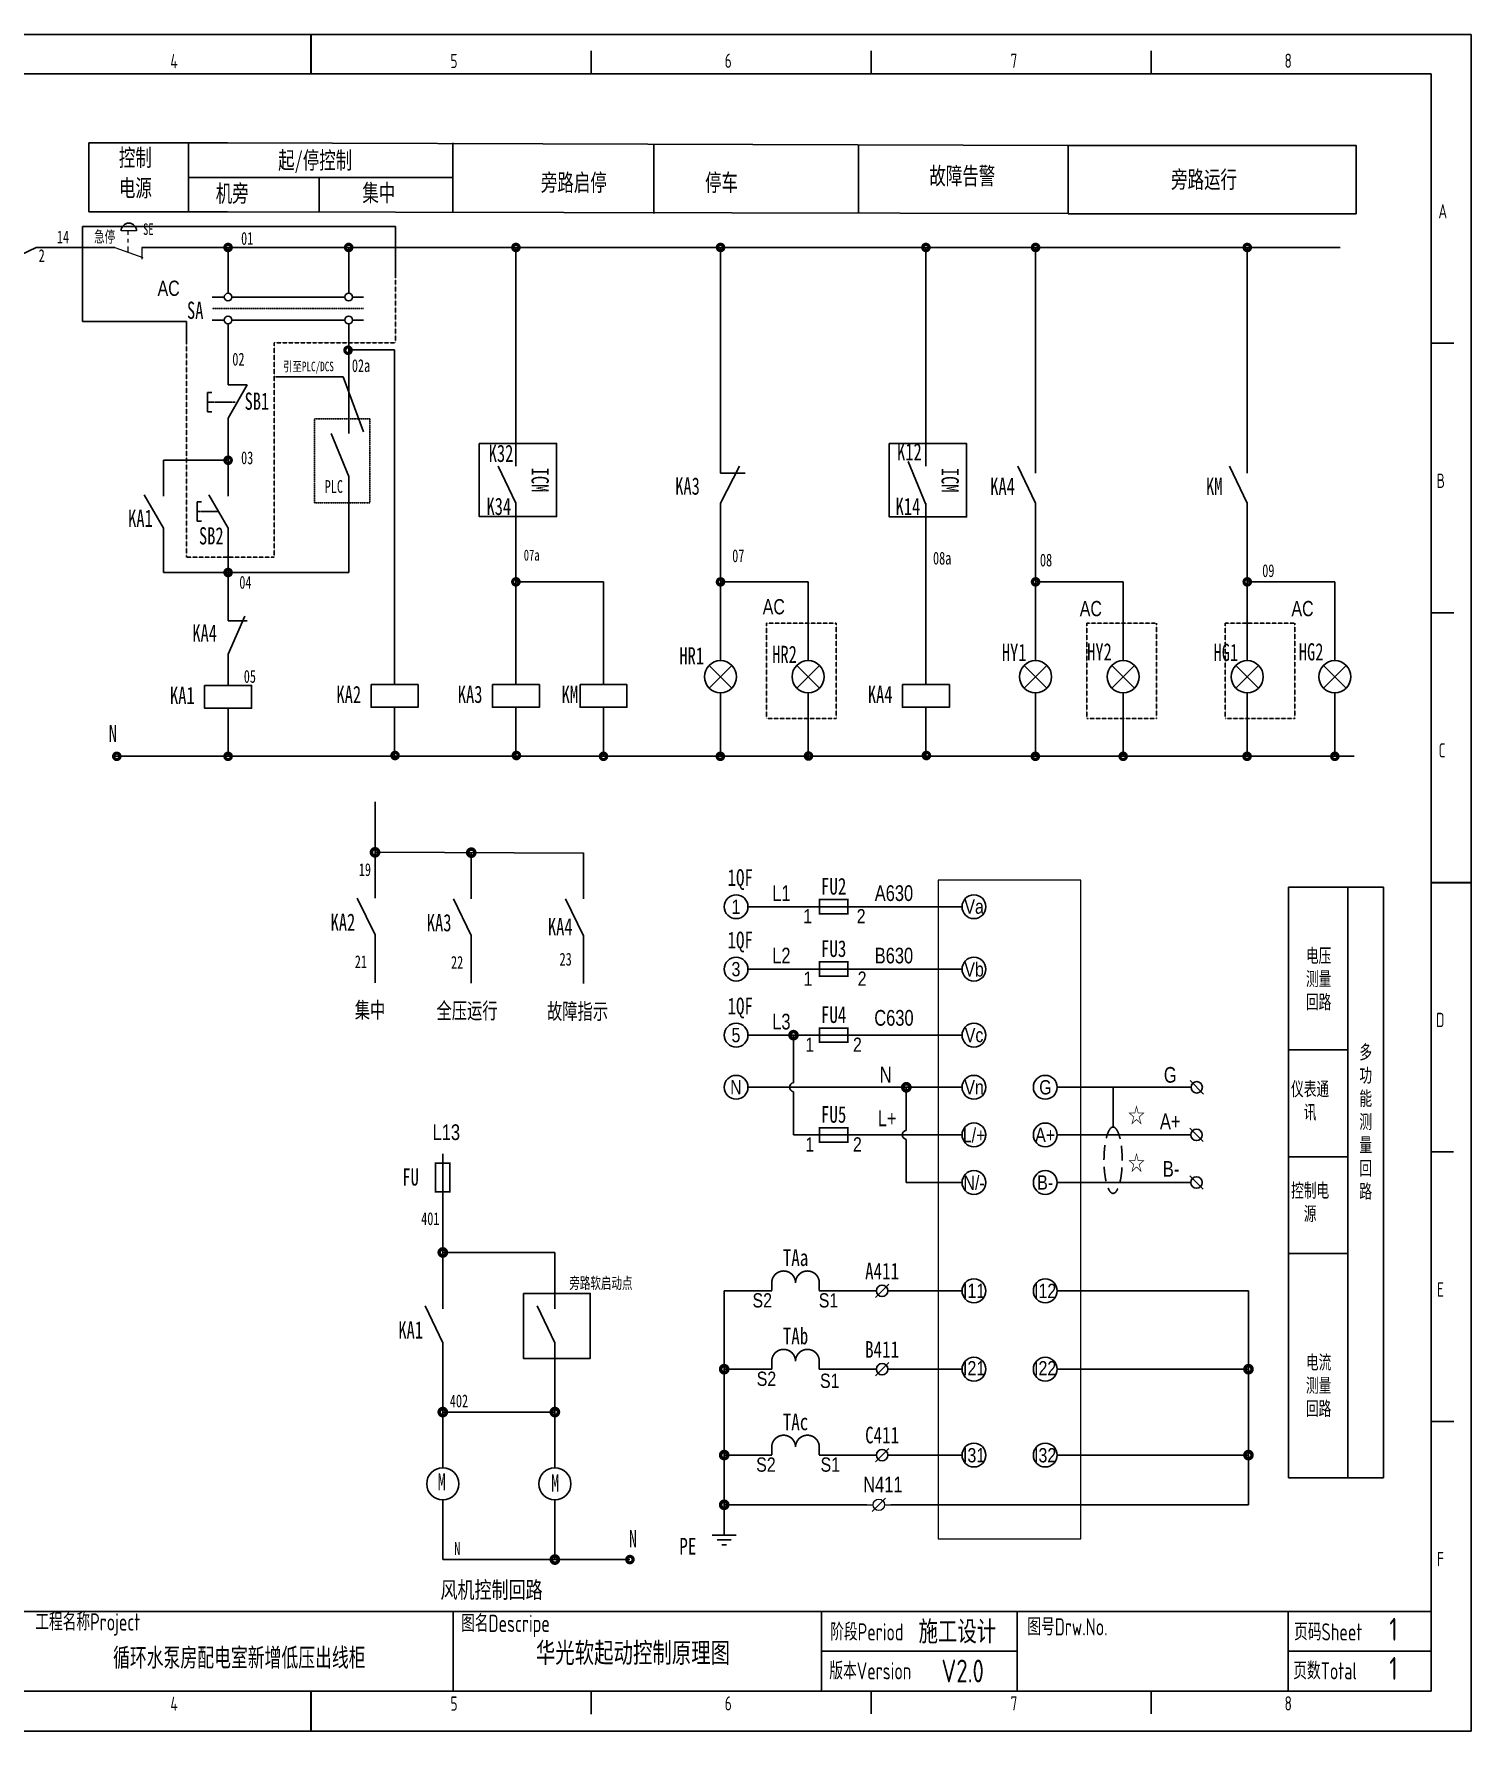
# Model space of a CAD drawing. Header units: millimetres. Extents: x 401220 to 2750366, y -101310 to 943175.
# Drawn here: x 1135406 to 1172682, y 230937 to 274941 of the extents above; entities that cross this region are included whole.
import ezdxf
from ezdxf.enums import TextEntityAlignment as Align

# ---------------------------------------------------------------- set-up
doc = ezdxf.new("R2010")
doc.units = ezdxf.units.MM
doc.linetypes.add('DASHED', pattern=[0.75, 0.5, -0.25])
doc.linetypes.add('HIDDEN', pattern=[0.375, 0.25, -0.125])
for name, color, linetype in [('CONNECT', 3, 'Continuous'), ('D1', 4, 'Continuous'), ('DIM', 1, 'Continuous'), ('图框_外框线', 7, 'Continuous'), ('图框_标题栏属性', 4, 'Continuous'), ('图框_标题栏文字', 6, 'Continuous'), ('图框_视口', 7, 'Continuous'), ('照明平面导线层', 3, 'Continuous')]:
    doc.layers.add(name, color=color, linetype=linetype)
doc.layers.add('SW', color=8, linetype='Continuous', lineweight=20)
doc.layers.add('TEXT', color=4, linetype='Continuous', lineweight=0)
doc.styles.add('IDQSTYLE', font='NSimSun.ttf', dxfattribs={"width": 0.7})
doc.styles.add('LEAD', font='simsun.ttf', dxfattribs={"width": 0.8})
doc.styles.add('NERIN_ISOCP', font='simsun.ttf', dxfattribs={"width": 0.75})
doc.styles.add('ROMANS', font='仿宋_GB2312.ttf', dxfattribs={"width": 0.67})
doc.styles.get("Standard").update_dxf_attribs({"font": 'arial.ttf', "bigfont": 'hzdx.shx'})
doc.styles.add('工程字', font='gbenor.shx', dxfattribs={"width": 0.8, "bigfont": 'hztxt.shx'})
doc.styles.add('标准', font='NSimSun.ttf', dxfattribs={"width": 0.667})

# ---------------------------------------------------------------- blocks, each defined once
blk = doc.blocks.new('SYMB2_M_PWF20')
at = {"color": 7}
blk.add_line((0, 0), (10, 0), dxfattribs=at)
at = {"color": 7, "const_width": 0.35}
blk.add_lwpolyline([(8, -1.5), (8, 1.5), (2, 1.5), (2, -1.5)], close=True, dxfattribs=at)
blk = doc.blocks.new('SYMB2_M_PWF26')
at = {"color": 7, "const_width": 0.35}
for points in [[(0, 0), (0, 1.67, -1), (5, 1.67, -2.414214)], [(5, 1.67, -1), (10, 1.67), (10, 0)]]:
    blk.add_lwpolyline(points, format="xyb", dxfattribs=at)
blk = doc.blocks.new('SYMB2_S_PWF4')
at = {"color": 7}
for p, q in [((-5, -0.5), (-5, 0.5)), ((-4, -1.5), (-4, 1.5)), ((-3, -2.5), (-3, 2.5)), ((0, 0), (-3, 0))]:
    blk.add_line(p, q, dxfattribs=at)
at = {"color": 7, "const_width": 0.3}
for points in [[(-5, 0.5), (-5, -0.5)], [(-4, 1.5), (-4, -1.5)], [(-3, 2.5), (-3, -2.5)]]:
    blk.add_lwpolyline(points, dxfattribs=at)
blk = doc.blocks.new('SYMB2_S_PWF23a')
for p, q in [((0, -1.3), (0, 0)), ((1.41, -1.09), (-1.41, -3.91))]:
    blk.add_line(p, q)
blk.add_circle((0, -2.5), 1.2)
blk = doc.blocks.new('SYMB2_M_PWF87')
at = {"color": 7}
for p, q in [((0, 0), (1.3, 0)), ((3.7, 0), (5, 0))]:
    blk.add_line(p, q, dxfattribs=at)
for p, q in [((2.5, 0), (1.1, -1.4)), ((3.9, 1.4), (2.5, 0))]:
    blk.add_line(p, q)
blk.add_circle((2.5, 0), 1.2)
blk = doc.blocks.new('SYMB2_S_PWF13a')
blk.add_line((-1.25, 0), (0, 0))
blk.add_circle((-3.75, 0), 2.5)

msp = doc.modelspace()

# ---------------------------------------------------------------- linework, layer by layer
at = {"color": 0}
for p, q in [((1140429.4, 272114.2), (1136833, 272114.2)), ((1136833, 272114.2), (1136833, 270331.4)), ((1136833, 270331.4), (1140429.4, 270331.4)), ((1140442.2, 268218.8), (1140442.2, 269406.8)), ((1143569.8, 269404.6), (1143569.8, 268218.8)), ((1140342.6, 268119.2), (1140027, 268119.2)), ((1140541.8, 268119.2), (1143470.3, 268119.2)), ((1143669.4, 268119.2), (1143956.1, 268119.2)), ((1140342.6, 267524.1), (1140027, 267524.1)), ((1140442.2, 265843.2), (1140442.2, 267424.5)), ((1140541.8, 267524.1), (1143470.3, 267524.1)), ((1143569.8, 267424.5), (1143569.8, 264579.7)), ((1143669.4, 267524.1), (1143956.1, 267524.1)), ((1140940.5, 265843.2), (1140442.2, 264980.1)), ((1140023, 265644), (1139906.8, 265644)), ((1139906.8, 265644), (1139906.8, 265146.1)), ((1139906.8, 265146.1), (1140023, 265146.1)), ((1138764, 263371.7), (1138764, 262956.8)), ((1140442.2, 263371.7), (1140442.2, 262956.8)), ((1143569.8, 263466.4), (1143569.8, 260977.1)), ((1138764, 262126.9), (1138266, 262989.3)), ((1139752.2, 262807.1), (1139636.1, 262807.1)), ((1139636.1, 262807.1), (1139636.1, 262309.1)), ((1140442.2, 262126.9), (1139944.2, 262989.3)), ((1139636.1, 262309.1), (1139752.2, 262309.1)), ((1138764, 261711.9), (1138764, 262126.9)), ((1140442.2, 261711.9), (1140442.2, 262126.9)), ((1140442.2, 259726.9), (1140442.2, 260977.1)), ((1143569.8, 260977.1), (1141816.5, 260977.1)), ((1140872.4, 259844.9), (1140442.2, 258863.8)), ((1169652.8, 256210.9), (1137513.7, 256210.9)), ((1146276.4, 231967.5), (1146276.4, 234042.3)), ((1146604, 234038.7), (1171644.7, 234038.7)), ((1155833.7, 231974.6), (1155833.7, 234038.7)), ((1160906.3, 231974.6), (1160906.3, 234049.4)), ((1167938.6, 234038.7), (1167938.6, 231974.6)), ((1160906.3, 233012), (1155833.7, 233012)), ((1171644.7, 233012), (1167938.6, 233012)), ((1171644.7, 231974.6), (1113548.7, 231974.6))]:
    msp.add_line(p, q, dxfattribs=at)
at = {"color": 0, "linetype": 'ByBlock', "ltscale": 3}
for p, q in [((1139418.5, 272114.2), (1139418.5, 270331.4)), ((1140429.4, 272114.2), (1162235.6, 272051.2)), ((1139418.5, 271222.8), (1146272.8, 271222.8)), ((1142807.9, 271230.2), (1142807.9, 270331.4)), ((1162235.6, 270287.6), (1140429.4, 270331.4)), ((1140442.2, 264980.1), (1140442.2, 263887.4)), ((1140442.2, 258049.4), (1140442.2, 258863.8)), ((1144760, 258072.8), (1144760, 258887.2)), ((1171644.7, 254934.9), (1171644.7, 252860.1)), ((1144253.8, 251578.2), (1144253.8, 250341.5)), ((1146749.6, 251561.5), (1146749.6, 250324.8)), ((1149656.5, 251560), (1149656.5, 250323.3)), ((1146011, 244584), (1146011, 243347.3)), ((1148918.7, 243345.8), (1148918, 241881.7))]:
    msp.add_line(p, q, dxfattribs=at)
at = {"color": 0, "ltscale": 0.7}
for p, q in [((1146272.8, 272114.2), (1146272.8, 270331.4)), ((1151489, 272070.4), (1151489, 270287.6)), ((1156791.2, 272070.4), (1156791.2, 270287.6)), ((1134619.1, 268999.2), (1135463, 269404.6)), ((1138204, 269404.6), (1155249, 269404.6)), ((1155249, 269404.6), (1161386.2, 269404.6)), ((1147907.4, 268107.2), (1147907.4, 264927.7)), ((1158542.1, 268107.2), (1158542.1, 264927.7)), ((1147907.4, 264927.7), (1147907.4, 263734)), ((1158542.1, 264927.7), (1158542.1, 263734)), ((1143574.3, 263466.4), (1143119.5, 264579.7)), ((1147447.5, 263734), (1147907.4, 262776.6)), ((1153708.2, 263734), (1153214.8, 262776.6)), ((1158540.6, 262740.4), (1158085.8, 263853.8)), ((1160926.3, 263734), (1161386.2, 262776.6)), ((1166416.9, 263734), (1166876.8, 262776.6)), ((1147907.4, 262776.6), (1147907.4, 261857)), ((1158542.1, 262776.6), (1158542.1, 261857)), ((1147907.4, 261857), (1147907.4, 258072.8)), ((1158542.1, 261857), (1158542.1, 258072.8)), ((1144253.8, 255032), (1144253.8, 252535.6)), ((1146749.6, 253712.6), (1146749.6, 252518.9)), ((1149656.5, 253711.1), (1149656.5, 252517.4)), ((1143793.9, 252535.6), (1144253.8, 251578.2)), ((1146289.6, 252518.9), (1146749.6, 251561.5)), ((1149196.6, 252517.4), (1149656.5, 251560)), ((1146010, 245434.3), (1146010, 243347.3)), ((1145551.1, 241963.7), (1146011, 241006.3)), ((1148458.1, 241963.7), (1148918, 241006.3))]:
    msp.add_line(p, q, dxfattribs=at)
at = {"color": 1}
for p, q in [((1144782.6, 269949.7), (1136669.9, 269949.7)), ((1136669.9, 269949.7), (1136669.9, 267484.2)), ((1144782.6, 268637.7), (1144782.6, 269949.7)), ((1136669.9, 267484.2), (1139359.1, 267484.2)), ((1139359.1, 267484.2), (1139359.1, 266997.4))]:
    msp.add_line(p, q, dxfattribs=at)
for p, q in [((1135463, 269404.6), (1137502.2, 269404.6)), ((1153214.8, 263554.7), (1153214.8, 269404.6)), ((1161386.2, 263554.7), (1161386.2, 269404.6)), ((1161386.2, 269404.6), (1169287.1, 269404.6)), ((1166876.8, 263554.7), (1166876.8, 269404.6)), ((1153214.8, 263554.7), (1153853, 263554.7)), ((1153214.8, 262776.6), (1153214.8, 258691.9)), ((1161386.2, 262776.6), (1161386.2, 258691.9)), ((1166876.8, 262776.6), (1166876.8, 258691.9)), ((1147907.4, 260734.3), (1150179, 260734.3)), ((1150179, 260734.3), (1150179, 258072.8)), ((1153214.8, 260734.3), (1155486.4, 260734.3)), ((1155486.4, 260734.3), (1155486.4, 258691.9)), ((1161386.2, 260734.3), (1163657.8, 260734.3)), ((1163657.8, 260734.3), (1163657.8, 258691.9)), ((1166876.8, 260734.3), (1169148.5, 260734.3)), ((1169148.5, 260734.3), (1169148.5, 258691.9)), ((1152920.3, 258569.9), (1153509.4, 257980.8)), ((1152920.3, 257980.8), (1153509.4, 258569.9)), ((1155191.9, 258569.9), (1155781, 257980.8)), ((1155191.9, 257980.8), (1155781, 258569.9)), ((1161091.6, 258569.9), (1161680.7, 257980.8)), ((1161091.6, 257980.8), (1161680.7, 258569.9)), ((1163363.3, 258569.9), (1163952.3, 257980.8)), ((1163363.3, 257980.8), (1163952.3, 258569.9)), ((1166582.3, 258569.9), (1167171.4, 257980.8)), ((1166582.3, 257980.8), (1167171.4, 258569.9)), ((1168853.9, 258569.9), (1169443, 257980.8)), ((1168853.9, 257980.8), (1169443, 258569.9)), ((1150179, 257482.5), (1150179.1, 256211)), ((1153214.8, 257858.8), (1153210, 256184.8)), ((1155486.4, 257858.8), (1155486.4, 256178.2)), ((1161386.2, 257858.8), (1161381.3, 256184.8)), ((1163657.8, 257858.8), (1163657.8, 256210.9)), ((1166876.8, 257858.8), (1166872, 256184.8)), ((1169148.5, 257858.8), (1169148.5, 256210.9)), ((1155108, 247744.7), (1155108, 248980.9)), ((1155108, 247513.9), (1155108, 246395.2)), ((1158033.2, 247629.3), (1158033.2, 246510.6)), ((1162100.9, 247629.3), (1163397.3, 247628.8)), ((1155108, 246395.2), (1157343, 246395.2)), ((1157323.3, 246395.2), (1157343, 246395.2)), ((1158033.2, 246279.8), (1158033.2, 245161.1)), ((1146010, 245906.1), (1146010, 245906.1)), ((1146011, 243347.3), (1148918, 243345.8)), ((1146011, 243347.3), (1146011, 241881.7)), ((1146011, 241006.3), (1146011, 239207.9)), ((1148918, 239207.9), (1148918, 241006.3)), ((1162100.9, 240319.3), (1163036.8, 240319.3)), ((1163036.8, 240319.3), (1166907.8, 240319.3)), ((1146011, 239207.9), (1148918, 239207.9)), ((1146011, 239207.9), (1146011, 237763.4)), ((1148918, 239207.9), (1148918, 237763.4)), ((1146011, 236930.3), (1146011, 235383.4)), ((1148918, 235383.4), (1148918, 236930.3)), ((1146011, 235383.4), (1148918, 235383.4)), ((1148918, 235383.4), (1150864.7, 235383.4))]:
    msp.add_line(p, q)
at = {"color": 1, "linetype": 'HIDDEN'}
for p, q in [((1144782.6, 266932.1), (1144782.6, 268637.7)), ((1139359.1, 266997.4), (1139359.1, 261371.3)), ((1141634.6, 261371.3), (1141634.6, 266932.1)), ((1141634.6, 266932.1), (1144782.6, 266932.1)), ((1139359.1, 261371.3), (1139542.5, 261371.3)), ((1139542.5, 261371.3), (1141634.6, 261371.3))]:
    msp.add_line(p, q, dxfattribs=at)
at = {"color": 0, "linetype": 'DASHED', "ltscale": 3}
msp.add_line((1140027, 267821.7), (1143956.1, 267821.7), dxfattribs=at)
at = {"color": 0, "ltscale": 3}
for p in [(1143569.8, 266752.7), (1144760, 258887.2)]:
    msp.add_line(p, (1144760, 266752.7), dxfattribs=at)
at = {"color": 0, "linetype": 'Continuous'}
for p, q in [((1140442.2, 265843.2), (1140940.5, 265843.2)), ((1140442.2, 259726.9), (1140940.5, 259726.9))]:
    msp.add_line(p, q, dxfattribs=at)
at = {"color": 4, "linetype": 'ByBlock', "ltscale": 3}
for p, q in [((1143426.8, 266054.8), (1141668.3, 266054.8)), ((1143952.2, 264622.4), (1143426.8, 266054.8))]:
    msp.add_line(p, q, dxfattribs=at)
at = {"color": 0, "linetype": 'HIDDEN', "ltscale": 3}
for p, q in [((1140634.3, 265395.8), (1139906.8, 265396.8)), ((1140193.2, 262558.1), (1139636.1, 262558.1))]:
    msp.add_line(p, q, dxfattribs=at)
at = {"ltscale": 3}
msp.add_line((1144253.8, 253721.8), (1149656.5, 253703.6), dxfattribs=at)
at = {"color": 0, "linetype": 'ByBlock'}
for p, q in [((1171644.7, 251822.7), (1171644.7, 252860.1)), ((1171644.7, 250785.3), (1171644.7, 251822.7)), ((1171644.7, 250488.9), (1171644.7, 251526.3)), ((1171644.7, 249451.5), (1171644.7, 250785.3)), ((1171644.7, 249451.5), (1171644.7, 250488.9)), ((1171644.7, 248414.1), (1171644.7, 249451.5)), ((1171644.7, 247376.7), (1171644.7, 248414.1)), ((1171644.7, 246339.3), (1171644.7, 247376.7)), ((1171644.7, 245301.9), (1171644.7, 246339.3)), ((1171644.7, 244264.5), (1171644.7, 245301.9)), ((1171644.7, 243227.1), (1171644.7, 244264.5)), ((1171644.7, 242189.7), (1171644.7, 243227.1)), ((1171644.7, 241152.3), (1171644.7, 242189.7)), ((1171644.7, 240114.9), (1171644.7, 241152.3)), ((1171644.7, 239077.5), (1171644.7, 240114.9)), ((1171644.7, 238040.1), (1171644.7, 239077.5)), ((1171644.7, 238040.1), (1171644.7, 234038.7))]:
    msp.add_line(p, q, dxfattribs=at)
at = {"color": 7, "linetype": 'HIDDEN', "ltscale": 5}
msp.add_line((1163397.3, 246599.5), (1163397.3, 247628.8), dxfattribs=at)
msp.add_lwpolyline([(1162235.6, 272051.2), (1169701.5, 272051.2), (1169701.5, 270277.2), (1162235.6, 270277.2)], close=True)
at = {"color": 0, "const_width": 166}
for points in [[(1140400.7, 269404.6, 1), (1140483.7, 269404.6, 1)], [(1143528.3, 269404.6, 1), (1143611.3, 269404.6, 1)], [(1153173.3, 269404.6, 1), (1153256.3, 269404.6, 1)], [(1140400.7, 263887.4, 1), (1140483.7, 263887.4, 1)], [(1140400.7, 260977.1, 1), (1140483.7, 260977.1, 1)], [(1147865.9, 260734.3, 1), (1147948.9, 260734.3, 1)], [(1153173.3, 260734.3, 1), (1153256.3, 260734.3, 1)], [(1161344.7, 260734.3, 1), (1161427.7, 260734.3, 1)], [(1166835.3, 260734.3, 1), (1166918.3, 260734.3, 1)], [(1137513.7, 256210.9, 1), (1137596.7, 256210.9, 1)], [(1140400.7, 256210.9, 1), (1140483.7, 256210.9, 1)], [(1144731.1, 256232, 1), (1144814.1, 256232, 1)], [(1147878.5, 256232, 1), (1147961.5, 256232, 1)], [(1150137.6, 256211, 1), (1150220.6, 256211, 1)], [(1153168.5, 256210.9, 1), (1153251.5, 256210.9, 1)], [(1155454.6, 256218.5, 1), (1155537.6, 256218.5, 1)], [(1158513.3, 256232, 1), (1158596.2, 256232, 1)], [(1161339.9, 256210.9, 1), (1161422.9, 256210.9, 1)], [(1163616.4, 256211, 1), (1163699.4, 256211, 1)], [(1166830.6, 256210.9, 1), (1166913.6, 256210.9, 1)], [(1169107, 256210.9, 1), (1169190, 256210.9, 1)], [(1150823.2, 235383.4, 1), (1150906.2, 235383.4, 1)]]:
    msp.add_lwpolyline(points, format="xyb", close=True, dxfattribs=at)
at = {"color": 0, "linetype": 'ByBlock', "const_width": 166}
for points in [[(1147865.9, 269404.6, 1), (1147948.9, 269404.6, 1)], [(1158500.6, 269404.6, 1), (1158583.6, 269404.6, 1)], [(1161344.7, 269404.6, 1), (1161427.7, 269404.6, 1)], [(1166835.3, 269404.6, 1), (1166918.3, 269404.6, 1)], [(1143512.5, 266740, 1), (1143595.5, 266740, 1)]]:
    msp.add_lwpolyline(points, format="xyb", close=True, dxfattribs=at)
at = {"color": 1, "linetype": 'DASHED', "ltscale": 3}
msp.add_lwpolyline([(1142686.9, 264965.2), (1144122.3, 264965.2), (1144122.3, 262786.7), (1142686.9, 262786.7)], close=True, dxfattribs=at)
at = {"color": 0, "linetype": 'ByBlock', "ltscale": 3}
for points in [[(1146956.7, 264325.1), (1148962.5, 264325.1), (1148962.5, 262425.5), (1146956.7, 262425.5)], [(1157591.5, 264319.3), (1159597.2, 264319.3), (1159597.2, 262419.7), (1157591.5, 262419.7)]]:
    msp.add_lwpolyline(points, close=True, dxfattribs=at)
at = {"color": 1, "linetype": 'HIDDEN'}
for points in [[(1154408.7, 259660.8), (1156217.5, 259660.8), (1156217.5, 257194.5), (1154408.7, 257194.5)], [(1162717.5, 259660.8), (1164526.3, 259660.8), (1164526.3, 257194.5), (1162717.5, 257194.5)], [(1166302.2, 259660.8), (1168110.9, 259660.8), (1168110.9, 257194.5), (1166302.2, 257194.5)]]:
    msp.add_lwpolyline(points, close=True, dxfattribs=at)
at = {"color": 0, "ltscale": 0.7}
for points in [[(1139834.1, 258049.4), (1141050.3, 258049.4), (1141050.3, 257459.1), (1139834.1, 257459.1)], [(1144151.8, 258072.8), (1145368.1, 258072.8), (1145368.1, 257482.5), (1144151.8, 257482.5)], [(1147299.2, 258072.8), (1148515.5, 258072.8), (1148515.5, 257482.5), (1147299.2, 257482.5)], [(1149570.9, 258072.8), (1150787.1, 258072.8), (1150787.1, 257482.5), (1149570.9, 257482.5)], [(1157934, 258072.8), (1159150.2, 258072.8), (1159150.2, 257482.5), (1157934, 257482.5)]]:
    msp.add_lwpolyline(points, close=True, dxfattribs=at)
at = {"color": 7, "const_width": 185.1}
for points in [[(1144207.5, 253721.8, 1), (1144300.1, 253721.8, 1)], [(1146703.3, 253712.6, 1), (1146795.8, 253712.6, 1)], [(1155061.7, 248980.9, 1), (1155154.3, 248980.9, 1)], [(1157987, 247629.3, 1), (1158079.5, 247629.3, 1)], [(1145964.7, 243347.3, 1), (1146057.3, 243347.3, 1)], [(1153263.6, 240319.3, 1), (1153356.1, 240319.3, 1)], [(1166861.6, 240319.3, 1), (1166954.1, 240319.3, 1)], [(1145964.7, 239207.9, 1), (1146057.3, 239207.9, 1)], [(1148871.7, 239207.9, 1), (1148964.2, 239207.9, 1)], [(1153263.6, 238093.1, 1), (1153356.1, 238093.1, 1)], [(1166861.6, 238093.1, 1), (1166954.1, 238093.1, 1)], [(1153263.6, 236804.5, 1), (1153356.1, 236804.5, 1)], [(1148871.7, 235383.4, 1), (1148964.2, 235383.4, 1)]]:
    msp.add_lwpolyline(points, format="xyb", close=True, dxfattribs=at)
at = {"color": 7}
msp.add_lwpolyline([(1148102.7, 242284.5), (1149834.6, 242284.5), (1149834.6, 240597.3), (1148102.7, 240597.3)], close=True, dxfattribs=at)
at = {"color": 0}
for centre in [(1140442.2, 268119.2), (1143569.8, 268119.2), (1140442.2, 267524.1), (1143569.8, 267524.1)]:
    msp.add_circle(centre, 99.6, dxfattribs=at)
for centre in [(1153214.8, 258275.3), (1155486.4, 258275.3), (1161386.2, 258275.3), (1163657.8, 258275.3), (1166876.8, 258275.3), (1169148.5, 258275.3), (1146011, 237346.8), (1148918, 237346.8)]:
    msp.add_circle(centre, 416.6)
at = {"color": 0, "ltscale": 0.7}
for centre in [(1137555.8, 256210.9), (1150865.3, 235383.4)]:
    msp.add_circle(centre, 90.1, dxfattribs=at)
for centre in [(1155122.1, 247629.3), (1158047.3, 246395.2)]:
    msp.add_arc(centre, 116.3, 96.94065, 263.05935)
at = {"color": 7, "linetype": 'HIDDEN', "ltscale": 1500}
msp.add_ellipse((1163397.3, 245738.9), major_axis=(0, 860.5), ratio=0.2749131, dxfattribs=at)
at = {"layer": 'CONNECT', "color": 0, "linetype": 'ByBlock'}
for p, q in [((1147907.4, 268107.2), (1147907.4, 269404.6)), ((1158542.1, 268107.2), (1158542.1, 269404.6))]:
    msp.add_line(p, q, dxfattribs=at)
at = {"layer": 'CONNECT', "color": 0}
for p, q in [((1138764, 263371.7), (1138764, 263887.4)), ((1138764, 263887.4), (1140442.2, 263887.4)), ((1140442.2, 263371.7), (1140442.2, 263887.4)), ((1140442.2, 263887.4), (1140442.2, 263887.4)), ((1138764, 261711.9), (1138764, 260977.1)), ((1140442.2, 261711.9), (1140442.2, 260977.1)), ((1138764, 260977.1), (1140442.2, 260977.1)), ((1141816.5, 260977.1), (1140442.2, 260977.1)), ((1140442.2, 257459.1), (1140442.2, 256210.9)), ((1144760, 257482.5), (1144760, 256234.3)), ((1147907.4, 257482.5), (1147907.4, 256234.3)), ((1158542.1, 257482.5), (1158542.1, 256234.3))]:
    msp.add_line(p, q, dxfattribs=at)
at = {"layer": 'CONNECT', "color": 7}
for p, q in [((1167944.7, 252818.6), (1169486.7, 252818.6)), ((1170412.4, 252818.6), (1167944.7, 252818.6)), ((1167944.7, 252818.6), (1167944.7, 239516.7)), ((1169486.7, 252818.6), (1169486.7, 239516.7)), ((1170412.4, 239516.7), (1170412.4, 252818.6)), ((1154081.4, 252311.5), (1155531.4, 252311.5)), ((1159325.5, 252311.5), (1156765.2, 252311.5)), ((1167944.7, 252379.7), (1167944.7, 239077.8)), ((1169486.7, 252379.7), (1169486.7, 239077.8)), ((1170412.4, 239077.8), (1170412.4, 252379.7)), ((1167944.7, 251968.9), (1167944.7, 238667)), ((1169486.7, 251968.9), (1169486.7, 238667)), ((1170412.4, 238667), (1170412.4, 251968.9)), ((1167944.7, 251530), (1167944.7, 238228.1)), ((1169486.7, 251530), (1169486.7, 238228.1)), ((1170412.4, 238228.1), (1170412.4, 251530)), ((1167944.7, 251245.3), (1167944.7, 237943.4)), ((1169486.7, 251245.3), (1169486.7, 237943.4)), ((1170412.4, 237943.4), (1170412.4, 251245.3)), ((1154081.4, 250693.2), (1155531.4, 250693.2)), ((1159325.5, 250693.2), (1156765.2, 250693.2)), ((1167944.7, 250806.4), (1167944.7, 237504.6)), ((1169486.7, 250806.4), (1169486.7, 237504.6)), ((1170412.4, 237504.6), (1170412.4, 250806.4)), ((1154081.4, 248980.9), (1155531.4, 248980.9)), ((1159325.5, 248980.9), (1156765.2, 248980.9)), ((1169486.7, 248599.7), (1167944.7, 248599.7)), ((1159325.5, 247629.3), (1154081.4, 247629.3)), ((1165257.5, 247628.8), (1163397.3, 247628.8)), ((1159325.5, 246395.2), (1157343, 246395.2)), ((1162100.9, 246394.9), (1165252.1, 246394.9)), ((1169486.7, 245825), (1167944.7, 245825)), ((1159325.5, 245161.1), (1158033.2, 245161.1)), ((1162100.9, 245160.9), (1165252.1, 245160.9)), ((1169486.7, 243323.4), (1167944.7, 243323.4)), ((1154543.3, 242351.9), (1153309.8, 242351.9)), ((1153309.8, 242351.9), (1153309.8, 237276.5)), ((1157097.2, 242351.9), (1155777.1, 242351.9)), ((1159325.5, 242351.9), (1157714.1, 242351.9)), ((1162100.9, 242351.9), (1166907.8, 242351.9)), ((1166907.8, 242351.9), (1166907.8, 237696.1)), ((1153309.8, 241460.3), (1153309.8, 236385)), ((1166907.8, 241460.3), (1166907.8, 236804.5)), ((1154543.3, 240319.3), (1153309.8, 240319.3)), ((1157097.2, 240319.3), (1155777.1, 240319.3)), ((1159325.5, 240319.3), (1157714.1, 240319.3)), ((1154543.3, 238093.1), (1153309.8, 238093.1)), ((1157097.2, 238093.1), (1155777.1, 238093.1)), ((1159325.5, 238093.1), (1157714.1, 238093.1)), ((1162100.9, 238093.1), (1166907.8, 238093.1)), ((1170412.4, 237504.6), (1167944.7, 237504.6)), ((1169486.7, 237504.6), (1167944.7, 237504.6)), ((1153309.8, 236804.5), (1157012.1, 236804.5)), ((1166907.8, 236804.5), (1157629, 236804.5))]:
    msp.add_line(p, q, dxfattribs=at)
at = {"layer": 'D1', "color": 7, "linetype": 'ByBlock'}
msp.add_arc((1137867.8, 269836.2), 200.5, 0, 180, dxfattribs=at)
at = {"layer": 'TEXT', "color": 7, "ltscale": 5}
msp.add_lwpolyline([(1158862.8, 235919.4), (1162563.6, 235919.4), (1162563.6, 253003.3), (1158862.8, 253003.3), (1158862.8, 235919.4)], dxfattribs=at)
at = {"layer": '图框_外框线', "color": 0}
for p, q in [((1110436.6, 274930.8), (1172682.1, 274930.8)), ((1172682.1, 230937.2), (1172682.1, 274930.8)), ((1172682.1, 230937.2), (1110436.6, 230937.2))]:
    msp.add_line(p, q, dxfattribs=at)
at = {"layer": '图框_外框线', "color": 0, "lineweight": 30}
for p, q in [((1142596, 273908.5), (1142596, 274941.3)), ((1171644.7, 252938.9), (1172682.1, 252938.9)), ((1142597.3, 230937.2), (1142597.3, 231974.6))]:
    msp.add_line(p, q, dxfattribs=at)
at = {"layer": '图框_外框线', "color": 0, "lineweight": -3}
for p, q in [((1149857.8, 273906.8), (1149857.8, 274499.6)), ((1157119.7, 273913.8), (1157119.7, 274506.6)), ((1164381.5, 273913.8), (1164381.5, 274506.6)), ((1171644.7, 266923.7), (1172236.1, 266923.7)), ((1171644.7, 259933.6), (1172236.1, 259933.6)), ((1171644.7, 245954), (1172222.7, 245954)), ((1171644.7, 238964.6), (1172237.5, 238964.6)), ((1149859.1, 231967.5), (1149859.1, 231374.7)), ((1157121.1, 231974.6), (1157121.1, 231381.8)), ((1164382.9, 231974.6), (1164382.9, 231381.8))]:
    msp.add_line(p, q, dxfattribs=at)
at = {"layer": '图框_视口', "color": 0}
for p, q in [((1113548.7, 273903.2), (1171644.7, 273903.2)), ((1171644.7, 231974.6), (1171644.7, 273903.2)), ((1113550.1, 234038.7), (1171644.7, 234038.7))]:
    msp.add_line(p, q, dxfattribs=at)
at = {"layer": '照明平面导线层', "color": 7, "linetype": 'ByBlock', "lineweight": 20}
for p, q in [((1138068.3, 269836.2), (1137667.3, 269836.2)), ((1137853.1, 269735.9), (1137853.1, 269836.2)), ((1137502.2, 269404.6), (1138233.3, 269143.1)), ((1137853.1, 269529.9), (1137853.1, 269630.1)), ((1137853.1, 269279.1), (1137853.1, 269429.6)), ((1138204, 269404.6), (1138204, 269103.3))]:
    msp.add_line(p, q, dxfattribs=at)

# ---------------------------------------------------------------- block references
at = {"color": 7, "xscale": 123.3791999982046, "yscale": 123.3791999982046, "zscale": 123.3791999982046}
for name, p in [('SYMB2_S_PWF13a', (1154081.4, 252311.5)), ('SYMB2_S_PWF13a', (1154081.4, 250693.2)), ('SYMB2_S_PWF13a', (1154081.4, 248980.9)), ('SYMB2_S_PWF13a', (1154081.4, 247629.3)), ('SYMB2_S_PWF13a', (1162100.9, 246394.9)), ('SYMB2_S_PWF13a', (1162100.9, 245160.9)), ('SYMB2_M_PWF26', (1154543.3, 242351.9)), ('SYMB2_M_PWF87', (1157097.2, 242351.9)), ('SYMB2_S_PWF13a', (1162100.9, 242351.9)), ('SYMB2_M_PWF26', (1154543.3, 240319.3)), ('SYMB2_M_PWF87', (1157097.2, 240319.3)), ('SYMB2_S_PWF13a', (1162100.9, 240319.3)), ('SYMB2_M_PWF26', (1154543.3, 238093.1)), ('SYMB2_M_PWF87', (1157097.2, 238093.1)), ('SYMB2_S_PWF13a', (1162100.9, 238093.1))]:
    msp.add_blockref(name, p, dxfattribs=at)
at = {"color": 7}
for name, p, xscale, yscale, zscale, rotation in [('SYMB2_S_PWF13a', (1159325.5, 252311.5), 123.3791999982046, 123.3791999982046, 123.3791999982046, 179.9999969264097), ('SYMB2_M_PWF20', (1156765.2, 252311.5), 123.3791999982046, 123.3791999982046, 123.3791999982046, 179.9999969264097), ('SYMB2_M_PWF20', (1156765.2, 250693.2), 123.3791999982046, 123.3791999982046, 123.3791999982046, 179.9999969264097), ('SYMB2_S_PWF13a', (1159325.5, 250693.2), 123.3791999982046, 123.3791999982046, 123.3791999982046, 179.9999969264097), ('SYMB2_M_PWF20', (1156765.2, 248980.9), 123.3791999982046, 123.3791999982046, 123.3791999982046, 179.9999969264097), ('SYMB2_S_PWF13a', (1159325.5, 248980.9), 123.3791999982046, 123.3791999982046, 123.3791999982046, 179.9999969264097), ('SYMB2_S_PWF13a', (1159325.5, 247629.3), 123.3791999982046, 123.3791999982046, 123.3791999982046, 179.9999969264097), ('SYMB2_S_PWF13a', (1162100.9, 247629.3), -123.3791999982046, 123.3791999998878, 123.3792, 180.0000030735903), ('SYMB2_S_PWF23a', (1165257.5, 247628.8), 123.3791999998878, 123.3791999998878, 123.3791999998878, 89.99999846379107), ('SYMB2_M_PWF20', (1156765.2, 246395.2), 123.3791999982046, 123.3791999982046, 123.3791999982046, 179.9999969264097), ('SYMB2_S_PWF13a', (1159325.5, 246395.2), 123.3791999982046, 123.3791999982046, 123.3791999982046, 179.9999969264097), ('SYMB2_S_PWF23a', (1165252.1, 246394.9), 123.3791999998878, 123.3791999998878, 123.3791999998878, 89.99999846379107), ('SYMB2_M_PWF20', (1146010, 244672.3), 123.3791999982046, 123.3791999982046, 123.3791999982046, 89.99999692640965), ('SYMB2_S_PWF13a', (1159325.5, 245161.1), 123.3791999982046, 123.3791999982046, 123.3791999982046, 179.9999969264097), ('SYMB2_S_PWF23a', (1165252.1, 245160.9), 123.3791999998878, 123.3791999998878, 123.3791999998878, 89.99999846379107), ('SYMB2_S_PWF13a', (1159325.5, 242351.9), 123.3791999982046, 123.3791999982046, 123.3791999982046, 179.9999969264097), ('SYMB2_S_PWF13a', (1159325.5, 240319.3), 123.3791999982046, 123.3791999982046, 123.3791999982046, 179.9999969264097), ('SYMB2_S_PWF13a', (1159325.5, 238093.1), 123.3791999982046, 123.3791999982046, 123.3791999982046, 179.9999969264097), ('SYMB2_S_PWF4', (1153309.8, 236385), 123.3791999998878, 123.3791999998878, 123.3791999998878, 89.99999846379107)]:
    msp.add_blockref(name, p, dxfattribs=dict(at, xscale=xscale, yscale=yscale, zscale=zscale, rotation=rotation))
at = {"layer": 'TEXT', "color": 7, "xscale": 123.3791999982046, "yscale": 123.3791999982046, "zscale": 123.3791999982046}
msp.add_blockref('SYMB2_M_PWF87', (1157012.1, 236804.5), dxfattribs=at)

# ---------------------------------------------------------------- texts
at = {"color": 0, "ltscale": 0.7, "style": 'IDQSTYLE', "width": 0.7}
for s, p in [('控制', (1137611, 271511.4)), ('起/停控制', (1141740.5, 271442.5)), ('故障告警', (1158632.6, 271037.5)), ('电源', (1137611, 270724.6)), ('机旁', (1140121.7, 270582.7)), ('集中', (1143924.5, 270596.6)), ('旁路启停', (1148556.9, 270865.4)), ('停车', (1152814.6, 270865.4)), ('旁路运行', (1164902.8, 270944.3))]:
    msp.add_text(s, height=447.06, dxfattribs=at).set_placement(p)
for s, height, p in [('14', 331.97, (1136162.1, 269678)), ('01', 331.97, (1140937.6, 269637.8)), ('2', 332, (1135608.1, 269193.6)), ('SA', 447.06, (1139589.2, 267776.2)), ('02', 331.97, (1140710.3, 266505.5)), ('02a', 331.97, (1143890.1, 266338.7)), ('SB1', 447.06, (1141189.5, 265419.7)), ('03', 331.97, (1140937.4, 263949.3)), ('K32', 447.06, (1147521.4, 264063.6)), ('K12', 447.06, (1158113, 264104.8)), ('PLC', 331.97, (1143184.8, 263207.3)), ('KA3', 447.06, (1152358.8, 263214.1)), ('KA4', 447.06, (1160530.2, 263214.1)), ('KM', 447.06, (1166020.8, 263214.1)), ('K34', 447.06, (1147464.3, 262689.1)), ('K14', 447.06, (1158074.9, 262691.3)), ('KA1', 447.06, (1138169.2, 262384.3)), ('07a', 287.5, (1148316.8, 261425.7)), ('07', 331.97, (1153675.4, 261408.7)), ('08a', 331.97, (1158963.8, 261347)), ('08', 331.97, (1161658.2, 261297.5)), ('09', 331.97, (1167423.6, 261022.8)), ('04', 331.97, (1140891.7, 260720.2)), ('KA4', 447.06, (1139834.6, 259407.8)), ('HR1', 447.06, (1152467.5, 258816.2)), ('HR2', 447.06, (1154875.6, 258854.9)), ('HY1', 447.06, (1160831.4, 258907)), ('HY2', 447.06, (1163044, 258920.9)), ('HG1', 447.06, (1166322.1, 258907)), ('HG2', 447.06, (1168534.6, 258920.9)), ('05', 331.97, (1141007.4, 258280.8)), ('KA1', 447.06, (1139255.2, 257791.9)), ('KA2', 447.06, (1143573, 257815.3)), ('KA3', 447.06, (1146720.4, 257815.3)), ('KM', 447.06, (1149306.7, 257815.3)), ('KA4', 447.06, (1157355.1, 257815.3)), ('N', 447.1, (1137453.7, 256803.4)), ('19', 331.97, (1143990.9, 253269.9)), ('KA2', 447.06, (1143420.8, 251910.4)), ('KA3', 447.06, (1145916.5, 251893.7)), ('KA4', 447.06, (1149057.2, 251794.6)), ('21', 331.97, (1143887.2, 250885.2)), ('22', 331.97, (1146383, 250868.5)), ('23', 331.97, (1149197.7, 250948.5)), ('故障指示', 414.96, (1149506, 249609.5)), ('FU', 447.06, (1145176.9, 245301.6)), ('401', 331.97, (1145687.6, 244220.8)), ('KA1', 447.06, (1145178, 241338.6)), ('402', 331.97, (1146430.2, 239495.2)), ('M', 447.1, (1145983.6, 237398.3)), ('M', 447.1, (1148925.6, 237367.3)), ('N', 447.1, (1150944.4, 235923.3)), ('N', 332, (1146386.6, 235669.9))]:
    msp.add_text(s, height=height, dxfattribs=at).set_placement(p, align=Align.MIDDLE)
at = {"color": 4, "ltscale": 0.7, "style": 'IDQSTYLE', "width": 0.7}
msp.add_text('引至PLC/DCS', height=248.98, rotation=0.00001, dxfattribs=at).set_placement((1142526.9, 266305.9), align=Align.MIDDLE)
at = {"color": 0, "ltscale": 0.7, "style": 'IDQSTYLE', "width": 0.7}
for s, rotation, p in [('ICM', 270, (1148536.4, 263376.9)), ('ICM', 270, (1159171.1, 263371.1)), ('SB2', 0.00001, (1140006.5, 261927.2))]:
    msp.add_text(s, height=447.06, rotation=rotation, dxfattribs=at).set_placement(p, align=Align.MIDDLE)
at = {"color": 0, "linetype": 'ByBlock', "lineweight": 30, "style": 'IDQSTYLE', "width": 0.7}
for s, p in [('集中', (1143727.6, 249424)), ('全压运行', (1145847.2, 249407.3))]:
    msp.add_text(s, height=414.96, dxfattribs=at).set_placement(p)
at = {"color": 7, "char_height": 407.2, "width": 431.309, "attachment_point": 1, "style": 'LEAD'}
for insert in [(1163781.7, 247109.6), (1163781.7, 245875.5)]:
    msp.add_mtext('☆\\P', dxfattribs=dict(at, insert=insert))
at = {"layer": 'CONNECT', "color": 7, "attachment_point": 5, "style": 'ROMANS'}
for s, insert, char_height, width in [('{\\fSimSun|b0|i0|c134|p2;电压}\\P{\\fSimSun|b0|i0|c134|p2;测量}\\P{\\fSimSun|b0|i0|c134|p2;回路}', (1168728.1, 250424.2), 360.884, 1931.94), ('{\\fSimSun|b0|i0|c134|p2;多\\P功\\P能}\\P{\\fSimSun|b0|i0|c134|p2;测}\\P{\\fSimSun|b0|i0|c134|p2;量}\\P{\\fSimSun|b0|i0|c134|p2;回}\\P{\\fSimSun|b0|i0|c134|p2;路}', (1169949.6, 246719.3), 360.884, 2060.254), ('{\\fSimSun|b0|i0|c134|p2;仪表通讯}', (1168507.5, 247263.4), 360.884, 1118.487), ('{\\fSimSun|b0|i0|c134|p2;控制电源}', (1168507.5, 244635.7), 360.884, 1118.487), ('电流\\P测量\\P回路', (1168728.1, 239881.8), 360.88, 1931.94)]:
    msp.add_mtext(s, dxfattribs=dict(at, insert=insert, char_height=char_height, width=width))
at = {"layer": 'DIM', "color": 1, "width": 0.75}
for p in [(1138900.3, 268150.2), (1154596.7, 259892.6), (1162819.6, 259844.6), (1168310.3, 259844.6)]:
    msp.add_text('AC', height=394.38, dxfattribs=at).set_placement(p, align=Align.CENTER)
at = {"layer": 'DIM', "color": 7, "width": 0.75}
for s, height, p in [('L1', 407.15, (1154793.2, 252459.5)), ('A630', 407.15, (1157712.8, 252459.5)), ('L2', 407.15, (1154793.2, 250841.3)), ('B630', 407.15, (1157712.8, 250841.3)), ('L3', 407.15, (1154793.2, 249129)), ('C630', 407.15, (1157712.8, 249226.4)), ('N', 407.2, (1157499, 247752.6)), ('G', 407.2, (1164879.1, 247748.4)), ('L+', 407.15, (1157539, 246620.9)), ('A+', 407.15, (1164879.1, 246543)), ('L13', 407.15, (1146102.9, 246261.4)), ('B-', 407.15, (1164899.6, 245308.9))]:
    msp.add_text(s, height=height, dxfattribs=at).set_placement(p, align=Align.CENTER)
at = {"layer": 'DIM', "color": 7, "width": 0.8}
for s, height, p in [('1', 370.1, (1153615, 252311.5)), ('Va', 370.14, (1159791.8, 252311.5)), ('3', 370.1, (1153615, 250693.2)), ('Vb', 370.14, (1159791.8, 250693.2)), ('5', 370.1, (1153615, 248980.9)), ('Vc', 370.14, (1159791.8, 248980.9)), ('N', 370.1, (1153615, 247629.3)), ('Vn', 370.14, (1159791.8, 247629.3)), ('G', 370.1, (1161642, 247629.3)), ('L/+', 370.14, (1159791.8, 246395.2)), ('A+', 370.14, (1161634.6, 246394.9)), ('N/-', 370.14, (1159791.8, 245161.1)), ('B-', 370.14, (1161634.6, 245160.9)), ('I11', 370.14, (1159791.8, 242351.9)), ('I12', 370.14, (1161634.6, 242351.9)), ('I21', 370.14, (1159791.8, 240347.3)), ('I22', 370.14, (1161634.6, 240347.3)), ('I31', 370.14, (1159791.8, 238088.8)), ('I32', 370.14, (1161634.6, 238088.8))]:
    msp.add_text(s, height=height, dxfattribs=at).set_placement(p, align=Align.MIDDLE)
for s, height, p in [('1', 370.1, (1155474.8, 252249.8)), ('2', 370.1, (1156862.3, 252249.8)), ('1', 370.1, (1155482.8, 250631.5)), ('2', 370.1, (1156886.6, 250631.5)), ('1', 370.1, (1155531.4, 248919.2)), ('2', 370.1, (1156765.2, 248919.2)), ('1', 370.1, (1155531.4, 246333.5)), ('2', 370.1, (1156765.2, 246333.5)), ('S2', 370.14, (1154296.7, 242290.3)), ('S1', 370.14, (1156015.7, 242290.2)), ('S2', 370.14, (1154406.2, 240257.6)), ('S1', 370.14, (1156047.6, 240204.4)), ('S2', 370.14, (1154392.2, 238031.4)), ('S1', 370.14, (1156061.9, 238031.4))]:
    msp.add_text(s, height=height, dxfattribs=at).set_placement(p, align=Align.TOP_CENTER)
at = {"layer": 'DIM', "color": 7, "width": 0.75}
msp.add_text('N411', height=407.15, dxfattribs=at).set_placement((1157935.8, 237128.3), align=Align.RIGHT)
at = {"layer": 'DIM', "color": 7, "char_height": 431.83, "style": 'NERIN_ISOCP'}
for s, insert, attachment_point in [('1QF', (1153726.6, 252743.3), 8), ('1QF', (1153726.6, 251125.1), 8), ('FU3', (1156148.3, 251001.7), 8), ('1QF', (1153726.6, 249412.8), 8), ('FU4', (1156148.3, 249289.4), 8), ('FU5', (1156148.3, 246703.6), 8), ('TAa', (1155160.2, 242989.4), 8), ('TAb', (1155160.2, 240956.7), 8), ('B411', (1157405.7, 240615.4), 8), ('TAc', (1155160.2, 238730.5), 8), ('PE', (1152587.5, 235730.2), 6), ('风机控制回路', (1147275.9, 234335.1), 8)]:
    msp.add_mtext(s, dxfattribs=dict(at, insert=insert, attachment_point=attachment_point))
at = {"layer": 'DIM', "color": 7, "attachment_point": 8, "style": 'NERIN_ISOCP'}
for s, insert, char_height, width in [('FU2', (1156148.3, 252619.9), 431.83, 909.105), ('\\pt1295.4816;A411', (1157405.7, 242648), 431.827, 1944.851), ('C411', (1157405.7, 238389.2), 431.83, 1664.11)]:
    msp.add_mtext(s, dxfattribs=dict(at, insert=insert, char_height=char_height, width=width))
at = {"layer": 'SW', "color": 2, "linetype": 'Continuous', "lineweight": 25, "style": '标准', "width": 0.667}
msp.add_text('循环水泵房配电室新增低压出线柜', height=480, dxfattribs=at).set_placement((1140733.7, 232605.5), align=Align.CENTER)
at = {"layer": 'TEXT', "color": 7, "linetype": 'ByBlock', "ltscale": 100, "style": '标准', "width": 0.667}
for s, p in [('急停', (1137240.9, 269535.3)), ('SE', (1138372, 269729.4)), ('旁路软启动点', (1150112.4, 242404.1))]:
    msp.add_text(s, height=300, dxfattribs=at).set_placement(p, align=Align.CENTER)
at = {"layer": '图框_外框线', "color": 0, "lineweight": -3, "style": '工程字', "width": 0.8}
for s, p in [('4', (1139039.1, 274051.4)), ('5', (1146301, 274055)), ('6', (1153414.7, 274062)), ('7', (1160824.7, 274062)), ('8', (1167938.3, 274062)), ('4', (1139040.5, 231459.6)), ('5', (1146302.3, 231463.2)), ('6', (1153416.1, 231470.2)), ('7', (1160826.1, 231470.2)), ('8', (1167939.7, 231470.2))]:
    msp.add_text(s, height=370.5, dxfattribs=at).set_placement(p, align=Align.CENTER)
for s, p in [('A', (1172061.9, 270344.7)), ('B', (1172005.4, 263354.6)), ('C', (1172020.2, 256365.1)), ('D', (1171992, 249375)), ('E', (1171978.5, 242385.6)), ('F', (1171978.5, 235395.5))]:
    msp.add_text(s, height=370.5, dxfattribs=at).set_placement(p, align=Align.MIDDLE_RIGHT)
at = {"layer": '图框_标题栏属性', "color": 0, "style": '工程字', "width": 0.85}
for s, p in [('施工设计', (1158351.5, 233209)), ('华光软起动控制原理图', (1148424.4, 232652)), ('V2.0', (1158944.7, 232197.6))]:
    msp.add_text(s, height=592.8, dxfattribs=at).set_placement(p)
for p in [(1170668.7, 233280.2), (1170668.7, 232264.8)]:
    msp.add_text('1', height=592.8, dxfattribs=at).set_placement(p, align=Align.CENTER)
at = {"layer": '图框_标题栏文字', "color": 0, "style": '工程字', "width": 0.8}
for s, p in [('工程名称Project', (1135440.5, 233543.2)), ('图名Descripe', (1146485.3, 233507.4)), ('阶段Period', (1156059.4, 233285.4)), ('图号Drw.No.', (1161172.4, 233417.1)), ('页码Sheet', (1168092.4, 233285.4)), ('版本Version', (1156035.7, 232275.4)), ('页数Total', (1168068.7, 232275.4))]:
    msp.add_text(s, height=444.6, dxfattribs=at).set_placement(p)

doc.saveas('drawing.dxf')
